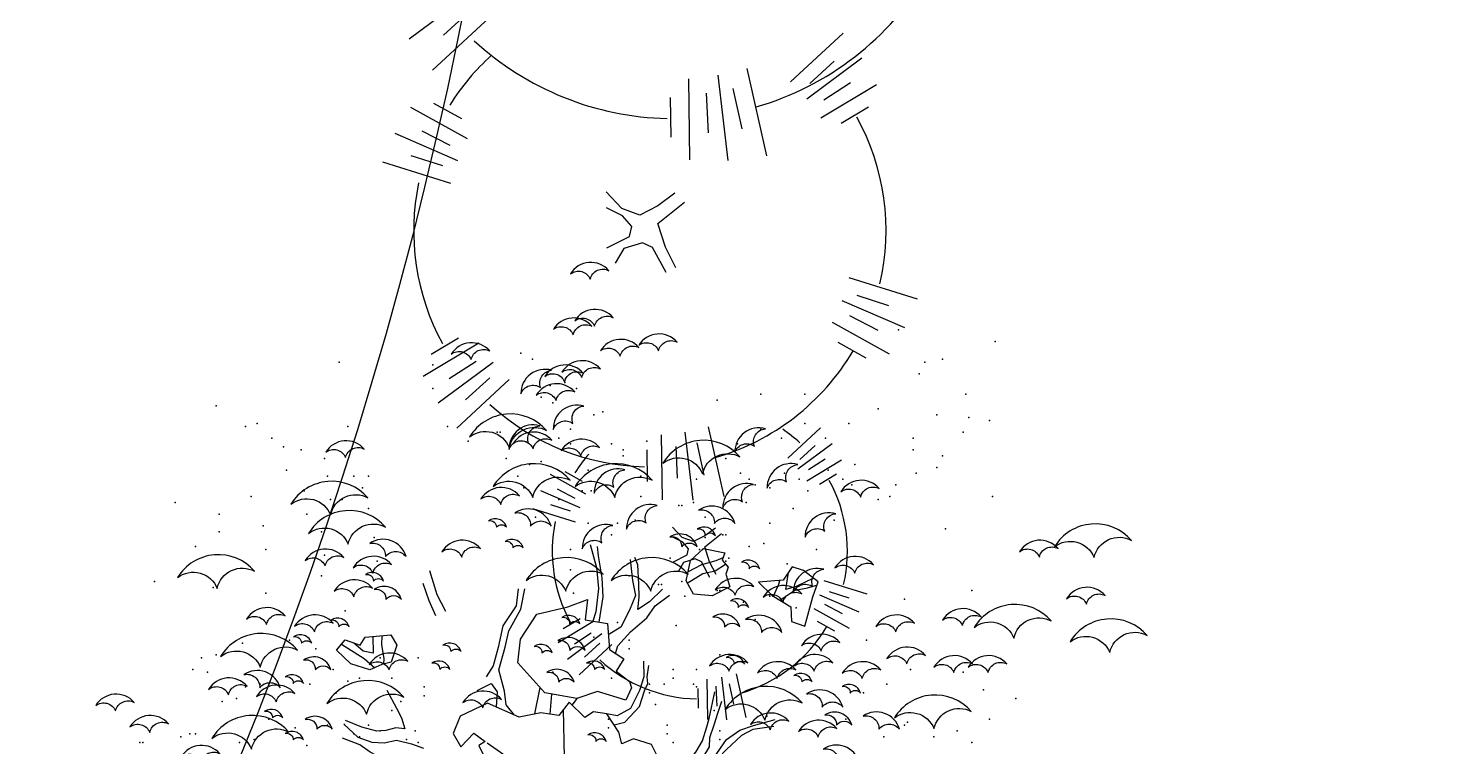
# Model space of a CAD drawing. Header units: millimetres. Extents: x 209.8 to 281.8, y 45 to 110.
# Drawn here: x 243.569 to 244.288, y 86.108 to 86.473 of the extents above; entities that cross this region are included whole.
import ezdxf

# ---------------------------------------------------------------- set-up
doc = ezdxf.new("R2010")
doc.units = ezdxf.units.MM
doc.header["$LTSCALE"] = 0.65
for name, color, linetype in [('ARBOLES', 95, 'Continuous'), ('murodelgado', 1, 'Continuous'), ('puertas', 20, 'Continuous')]:
    doc.layers.add(name, color=color, linetype=linetype)

# ---------------------------------------------------------------- blocks, each defined once
blk = doc.blocks.new('arb-pl51')
for p, q in [((0.00559, 0.00176), (0.00498, 0.03474)), ((-0.14384, 0.02448), (-0.13441, 0.01579)), ((-0.14313, 0.02404), (-0.14384, 0.02448)), ((-0.13441, 0.01579), (-0.12501, 0.01248)), ((-0.12501, 0.01248), (-0.11654, 0.01196)), ((-0.11654, 0.01196), (-0.10819, 0.01382)), ((-0.10819, 0.01382), (-0.098, 0.01119)), ((-0.098, 0.01119), (-0.08994, 0.00835)), ((-0.04677, 0.01184), (-0.02711, -0.00186))]:
    blk.add_line(p, q)
for points in [[(0.02306, 0.32598, -0.500189), (0.03571, 0.33178, 0.508573), (0.00963, 0.32962, -0.500189)], [(0.01147, 0.28834, -0.500189), (0.02412, 0.29413, 0.508573), (-0.00196, 0.29198, -0.500189)], [(0.02596, 0.29413, -0.500189), (0.03861, 0.29992, 0.508573), (0.01253, 0.29777, -0.500189)], [(0.0693, 0.27752, -0.500189), (0.08195, 0.28332, 0.508573), (0.05587, 0.28116, -0.500189)], [(-0.0577, 0.27157, -0.500189), (-0.04506, 0.27737, 0.508573), (-0.07113, 0.27521, -0.500189)], [(0.04334, 0.27386, -0.500189), (0.05599, 0.27966, 0.508573), (0.02991, 0.2775, -0.500189)], [(0.01726, 0.25938, -0.500189), (0.02991, 0.26518, 0.508573), (0.00384, 0.26302, -0.500189)], [(-0.01062, 0.25258, -0.500189), (-0.00311, 0.26429, 0.508573), (-0.02388, 0.24838, -0.500189)], [(0.00567, 0.25648, -0.500189), (0.01832, 0.26228, 0.508573), (-0.00776, 0.26013, -0.500189)], [(-0.00016, 0.24381, -0.500189), (0.01249, 0.24961, 0.508573), (-0.01358, 0.24745, -0.500189)], [(0.01123, 0.22836, -0.500189), (0.01874, 0.24008, 0.508573), (-0.00203, 0.22417, -0.500189)], [(-0.03183, 0.21191, -0.500189), (-0.00653, 0.22351, 0.508573), (-0.05868, 0.2192, -0.500189)], [(-0.01872, 0.21493, -0.500189), (-0.01121, 0.22664, 0.508573), (-0.03198, 0.21073, -0.500189)], [(-0.01574, 0.21109, -0.500189), (-0.00309, 0.21689, 0.508573), (-0.02917, 0.21473, -0.500189)], [(0.13425, 0.21291, -0.500189), (0.14176, 0.22463, 0.508573), (0.12098, 0.20872, -0.500189)], [(-0.14275, 0.20514, -0.500189), (-0.1301, 0.21094, 0.508573), (-0.15617, 0.20878, -0.500189)], [(0.01672, 0.20621, -0.500189), (0.02937, 0.21201, 0.508573), (0.00329, 0.20985, -0.500189)], [(0.09915, 0.19406, -0.500189), (0.12444, 0.20566, 0.508573), (0.07229, 0.20135, -0.500189)], [(-0.01595, 0.1782, -0.500189), (0.00934, 0.1898, 0.508573), (-0.04281, 0.18549, -0.500189)], [(0.03961, 0.1782, -0.500189), (0.06491, 0.1898, 0.508573), (0.01276, 0.18549, -0.500189)], [(0.039, 0.18515, -0.500189), (0.0465, 0.19687, 0.508573), (0.02573, 0.18096, -0.500189)], [(0.1561, 0.1887, -0.500189), (0.16361, 0.20042, 0.508573), (0.14283, 0.18451, -0.500189)], [(-0.15288, 0.1663, -0.500189), (-0.12758, 0.1779, 0.508573), (-0.17974, 0.17359, -0.500189)], [(-0.03762, 0.17348, -0.500189), (-0.02497, 0.17928, 0.508573), (-0.05105, 0.17712, -0.500189)], [(0.12615, 0.17526, -0.500189), (0.13366, 0.18698, 0.508573), (0.11288, 0.17107, -0.500189)], [(0.20623, 0.17837, -0.500189), (0.21888, 0.18416, 0.508573), (0.1928, 0.18201, -0.500189)], [(0.06085, 0.16094, -0.500189), (0.06835, 0.17265, 0.508573), (0.04758, 0.15674, -0.500189)], [(-0.14097, 0.14647, -0.500189), (-0.11568, 0.15807, 0.508573), (-0.16783, 0.15376, -0.500189)], [(-0.04056, 0.15796, -0.500189), (-0.0336, 0.15796, 0.508573), (-0.04591, 0.16241, -0.500189)], [(-0.01736, 0.15872, -0.500189), (-0.00345, 0.15873, 0.508573), (-0.02806, 0.16763, -0.500189)], [(0.10718, 0.1606, -0.500189), (0.12109, 0.1606, 0.508573), (0.09648, 0.1695, -0.500189)], [(0.18188, 0.1554, -0.500189), (0.18938, 0.16712, 0.508573), (0.16861, 0.15121, -0.500189)], [(0.03089, 0.1475, -0.500189), (0.0384, 0.15921, 0.508573), (0.01763, 0.14331, -0.500189)], [(0.10084, 0.15234, -0.500189), (0.10779, 0.15234, 0.508573), (0.09549, 0.15679, -0.500189)], [(0.36439, 0.13746, -0.500189), (0.38969, 0.14905, 0.508573), (0.33754, 0.14474, -0.500189)], [(-0.11568, 0.13814, -0.500189), (-0.10177, 0.13814, 0.508573), (-0.12638, 0.14704, -0.500189)], [(-0.06404, 0.13776, -0.500189), (-0.05139, 0.14356, 0.508573), (-0.07747, 0.1414, -0.500189)], [(-0.02932, 0.14392, -0.500189), (-0.02237, 0.14392, 0.508573), (-0.03467, 0.14837, -0.500189)], [(0.08502, 0.14469, -0.500189), (0.09545, 0.14469, 0.508573), (0.077, 0.15137, -0.500189)], [(0.32731, 0.13776, -0.500189), (0.33996, 0.14356, 0.508573), (0.31388, 0.1414, -0.500189)], [(-0.22971, 0.11657, -0.500189), (-0.20441, 0.12817, 0.508573), (-0.25657, 0.12386, -0.500189)], [(-0.15664, 0.13177, -0.500189), (-0.14399, 0.13756, 0.508573), (-0.17007, 0.13541, -0.500189)], [(-0.12417, 0.12688, -0.500189), (-0.11153, 0.13268, 0.508573), (-0.1376, 0.13053, -0.500189)], [(0.00644, 0.11459, -0.500189), (0.03174, 0.12619, 0.508573), (-0.02042, 0.12188, -0.500189)], [(0.06399, 0.11459, -0.500189), (0.08929, 0.12619, 0.508573), (0.03713, 0.12188, -0.500189)], [(0.1308, 0.12988, -0.500189), (0.13776, 0.12989, 0.508573), (0.12545, 0.13434, -0.500189)], [(0.20226, 0.1268, -0.500189), (0.21491, 0.1326, 0.508573), (0.18883, 0.13045, -0.500189)], [(-0.1239, 0.12146, -0.500189), (-0.11694, 0.12146, 0.508573), (-0.12924, 0.12591, -0.500189)], [(0.17378, 0.11775, -0.500189), (0.18128, 0.12947, 0.508573), (0.16051, 0.11356, -0.500189)], [(-0.13708, 0.11094, -0.500189), (-0.12443, 0.11674, 0.508573), (-0.15051, 0.11458, -0.500189)], [(-0.11537, 0.10913, -0.500189), (-0.10494, 0.10913, 0.508573), (-0.12339, 0.11581, -0.500189)], [(0.12119, 0.11193, -0.500189), (0.13383, 0.11773, 0.508573), (0.10776, 0.11558, -0.500189)], [(0.15365, 0.10705, -0.500189), (0.1663, 0.11285, 0.508573), (0.14022, 0.11069, -0.500189)], [(0.35918, 0.10591, -0.500189), (0.37183, 0.11171, 0.508573), (0.34576, 0.10955, -0.500189)], [(0.12331, 0.10368, -0.500189), (0.13027, 0.10368, 0.508573), (0.11796, 0.10813, -0.500189)], [(0.31006, 0.08286, -0.500189), (0.33536, 0.09446, 0.508573), (0.2832, 0.09015, -0.500189)], [(-0.19633, 0.0921, -0.500189), (-0.18368, 0.0979, 0.508573), (-0.20975, 0.09575, -0.500189)], [(-0.16386, 0.08722, -0.500189), (-0.15122, 0.09302, 0.508573), (-0.17729, 0.09086, -0.500189)], [(-0.14731, 0.09058, -0.500189), (-0.14035, 0.09058, 0.508573), (-0.15265, 0.09503, -0.500189)], [(0.00907, 0.09245, -0.500189), (0.01603, 0.09246, 0.508573), (0.00372, 0.09691, -0.500189)], [(0.11404, 0.09041, -0.500189), (0.12448, 0.09042, 0.508573), (0.10602, 0.09709, -0.500189)], [(0.13901, 0.08667, -0.500189), (0.15293, 0.08668, 0.508573), (0.12832, 0.09558, -0.500189)], [(0.23004, 0.08714, -0.500189), (0.24269, 0.09294, 0.508573), (0.21661, 0.09078, -0.500189)], [(0.27515, 0.09143, -0.500189), (0.2878, 0.09723, 0.508573), (0.26172, 0.09507, -0.500189)], [(0.37499, 0.07309, -0.500189), (0.40028, 0.08469, 0.508573), (0.34813, 0.08038, -0.500189)], [(-0.20051, 0.06318, -0.500189), (-0.17521, 0.07478, 0.508573), (-0.22736, 0.07046, -0.500189)], [(-0.17259, 0.07935, -0.500189), (-0.16563, 0.07935, 0.508573), (-0.17794, 0.0838, -0.500189)], [(-0.07146, 0.07374, -0.500189), (-0.0645, 0.07374, 0.508573), (-0.07681, 0.07819, -0.500189)], [(-0.00966, 0.0728, -0.500189), (-0.0027, 0.0728, 0.508573), (-0.01501, 0.07725, -0.500189)], [(0.00917, 0.07451, -0.500189), (0.0196, 0.07451, 0.508573), (0.00115, 0.08118, -0.500189)], [(0.17953, 0.07406, -0.500189), (0.19218, 0.07985, 0.508573), (0.1661, 0.0777, -0.500189)], [(0.23748, 0.06537, -0.500189), (0.25013, 0.07117, 0.508573), (0.22406, 0.06901, -0.500189)], [(-0.16313, 0.0614, -0.500189), (-0.15269, 0.06141, 0.508573), (-0.17115, 0.06808, -0.500189)], [(-0.11327, 0.06136, -0.500189), (-0.10062, 0.06716, 0.508573), (-0.1267, 0.065, -0.500189)], [(-0.07895, 0.06157, -0.500189), (-0.07199, 0.06158, 0.508573), (-0.0843, 0.06602, -0.500189)], [(0.02592, 0.06157, -0.500189), (0.03288, 0.06158, 0.508573), (0.02058, 0.06602, -0.500189)], [(0.11722, 0.06037, -0.500189), (0.12987, 0.06617, 0.508573), (0.10379, 0.06402, -0.500189)], [(0.1205, 0.06532, -0.500189), (0.12746, 0.06532, 0.508573), (0.11515, 0.06977, -0.500189)], [(0.17477, 0.06037, -0.500189), (0.18742, 0.06617, 0.508573), (0.16134, 0.06402, -0.500189)], [(0.26936, 0.05958, -0.500189), (0.28201, 0.06538, 0.508573), (0.25593, 0.06322, -0.500189)], [(0.29254, 0.05958, -0.500189), (0.30519, 0.06538, 0.508573), (0.27911, 0.06322, -0.500189)], [(-0.2009, 0.04924, -0.500189), (-0.18698, 0.04925, 0.508573), (-0.21159, 0.05814, -0.500189)], [(-0.17821, 0.05222, -0.500189), (-0.17125, 0.05222, 0.508573), (-0.18355, 0.05667, -0.500189)], [(0.00168, 0.05298, -0.500189), (0.01211, 0.05299, 0.508573), (-0.00634, 0.05966, -0.500189)], [(0.14968, 0.05549, -0.500189), (0.16233, 0.06129, 0.508573), (0.13625, 0.05913, -0.500189)], [(0.16638, 0.05315, -0.500189), (0.17334, 0.05315, 0.508573), (0.16104, 0.0576, -0.500189)], [(0.20723, 0.05549, -0.500189), (0.21988, 0.06129, 0.508573), (0.1938, 0.05913, -0.500189)], [(-0.22212, 0.04451, -0.500189), (-0.20948, 0.05031, 0.508573), (-0.23555, 0.04815, -0.500189)], [(-0.18966, 0.03963, -0.500189), (-0.17701, 0.04542, 0.508573), (-0.20309, 0.04327, -0.500189)], [(-0.1285, 0.0313, -0.500189), (-0.10321, 0.0429, 0.508573), (-0.15536, 0.03859, -0.500189)], [(0.14138, 0.02733, -0.500189), (0.16668, 0.03893, 0.508573), (0.11453, 0.03462, -0.500189)], [(0.19916, 0.04567, -0.500189), (0.20611, 0.04567, 0.508573), (0.19381, 0.05012, -0.500189)], [(-0.29858, 0.03352, -0.500189), (-0.28593, 0.03931, 0.508573), (-0.31201, 0.03716, -0.500189)], [(-0.04977, 0.03558, -0.500189), (-0.03712, 0.04138, 0.508573), (-0.0632, 0.03922, -0.500189)], [(0.18021, 0.03614, -0.500189), (0.19413, 0.03614, 0.508573), (0.16952, 0.04504, -0.500189)], [(0.25592, 0.02153, -0.500189), (0.28121, 0.03313, 0.508573), (0.22906, 0.02882, -0.500189)], [(-0.2754, 0.01904, -0.500189), (-0.26275, 0.02484, 0.508573), (-0.28883, 0.02268, -0.500189)], [(-0.20646, 0.00765, -0.500189), (-0.18116, 0.01925, 0.508573), (-0.23332, 0.01494, -0.500189)], [(-0.19225, 0.02882, -0.500189), (-0.1853, 0.02882, 0.508573), (-0.1976, 0.03327, -0.500189)], [(-0.16219, 0.02117, -0.500189), (-0.15176, 0.02117, 0.508573), (-0.17021, 0.02784, -0.500189)], [(0.145, 0.02071, -0.500189), (0.15765, 0.02651, 0.508573), (0.13157, 0.02435, -0.500189)], [(0.18989, 0.02397, -0.500189), (0.20033, 0.02398, 0.508573), (0.18187, 0.03065, -0.500189)], [(0.21861, 0.02117, -0.500189), (0.23252, 0.02117, 0.508573), (0.20791, 0.03007, -0.500189)], [(-0.17821, 0.01385, -0.500189), (-0.17125, 0.01385, 0.508573), (-0.18355, 0.0183, -0.500189)], [(0.17746, 0.01583, -0.500189), (0.19011, 0.02163, 0.508573), (0.16403, 0.01947, -0.500189)], [(-0.24063, -0.00123, -0.500189), (-0.22798, 0.00457, 0.508573), (-0.25405, 0.00241, -0.500189)], [(0.02686, 0.01291, -0.500189), (0.03382, 0.01292, 0.508573), (0.02151, 0.01737, -0.500189)], [(0.19145, -0.00129, -0.500189), (0.20537, -0.00129, 0.508573), (0.18076, 0.00761, -0.500189)]]:
    blk.add_lwpolyline(points, format="xyb", close=True)
for points in [[(0.02307, 0.14633), (0.02726, 0.1308), (0.02853, 0.11649), (0.02682, 0.10075), (0.02488, 0.0944)], [(0.02897, 0.09374), (0.03179, 0.11094), (0.03107, 0.12369), (0.02863, 0.13856), (0.02794, 0.14494)], [(0.05004, 0.13615), (0.05156, 0.12182), (0.0538, 0.11183), (0.04969, 0.10175), (0.04376, 0.09038), (0.03528, 0.08519)], [(0.07201, 0.11613), (0.06327, 0.10753), (0.05523, 0.10226), (0.05623, 0.11056), (0.0559, 0.11933), (0.0553, 0.13245), (0.05322, 0.13756)], [(0.08923, 0.12776), (0.09864, 0.13267), (0.10827, 0.13546), (0.11313, 0.13758)], [(-0.07482, 0.10095), (-0.08064, 0.11216), (-0.08574, 0.12852)], [(0.08878, 0.12008), (0.09939, 0.12664), (0.10774, 0.1285), (0.11476, 0.13294)], [(0.17429, 0.12351), (0.16259, 0.1178), (0.1556, 0.11588), (0.15732, 0.1274)], [(-0.09043, 0.12004), (-0.08636, 0.10841), (-0.08184, 0.09811)], [(-0.02584, 0.11616), (-0.02708, 0.1048), (-0.03612, 0.09124), (-0.03941, 0.07647), (-0.04278, 0.0642), (-0.04752, 0.05656)], [(-0.02829, 0.03075), (-0.0339, 0.03759), (-0.03497, 0.04703), (-0.03893, 0.06147), (-0.03453, 0.07667), (-0.03208, 0.08789), (-0.02409, 0.10237), (-0.02135, 0.11636)], [(0.14709, 0.11134), (0.1507, 0.11952), (0.15151, 0.12192)], [(0.15151, 0.10858), (0.16169, 0.11524), (0.16937, 0.11678), (0.17655, 0.11865)], [(0.04014, 0.07245), (0.04174, 0.07764), (0.0503, 0.08712), (0.06136, 0.09667), (0.06711, 0.1048), (0.07681, 0.11185)], [(-0.14551, 0.07871), (-0.13004, 0.06904), (-0.12287, 0.06284)], [(-0.1243, 0.08406), (-0.12396, 0.07266), (-0.13073, 0.07409), (-0.13741, 0.07968)], [(-0.11689, 0.06524), (-0.11657, 0.06909), (-0.11813, 0.07829), (-0.11787, 0.08466)], [(0.05913, 0.0673), (0.05931, 0.05661), (0.05649, 0.04745), (0.05026, 0.03523), (0.04137, 0.03027), (0.03419, 0.03157)], [(0.03917, 0.02405), (0.04657, 0.02596), (0.05646, 0.03647), (0.05984, 0.04723), (0.06202, 0.05223), (0.06169, 0.05674), (0.06269, 0.06424)], [(-0.05362, 0.04746), (-0.04413, 0.05219), (-0.03997, 0.04646), (-0.04077, 0.03623)], [(-0.01442, 0.03152), (-0.01098, 0.04933)], [(-0.11472, 0.0476), (-0.10827, 0.03541), (-0.10478, 0.02896), (-0.10261, 0.02147), (-0.10858, 0.02206), (-0.11553, 0.02026), (-0.12144, 0.01987), (-0.13163, 0.0225), (-0.14286, 0.02703)], [(0.07374, -0.01637), (0.07369, -0.00776), (0.06445, 0.01083), (0.05235, 0.01466), (0.0444, 0.01114), (0.0424, 0.01911), (0.03428, 0.03155), (0.02514, 0.03284), (0.01944, 0.02908), (0.00871, 0.03956), (0.0017, 0.0305), (-0.01055, 0.03233), (-0.02504, 0.02932), (-0.04666, 0.03882), (-0.06512, 0.02994), (-0.06981, 0.01815), (-0.06475, 0.00911), (-0.05573, 0.01842), (-0.04808, 0.01286), (-0.05246, 0.01014), (-0.04437, -0.00667)], [(-0.00311, 0.04494), (-0.00426, 0.03139)], [(0.01089, 0.03743), (0.01443, 0.04213)], [(0.06962, 0.00043), (0.07812, 0.00096), (0.09057, 0.00082), (0.09463, 0.00571), (0.09918, 0.01317), (0.10213, 0.0227), (0.10362, 0.02849), (0.1074, 0.04639)], [(0.11193, 0.04), (0.10917, 0.03175), (0.10682, 0.02393), (0.1038, 0.01538), (0.10358, 0.00928), (0.09898, 0.0017), (0.10672, 0.00185), (0.11545, 0.01415), (0.12445, 0.02059), (0.13364, 0.02366), (0.14833, 0.02771)], [(0.1474, 0.023), (0.13322, 0.02093), (0.1255, 0.01693), (0.11542, 0.00744), (0.10425, -0.004), (0.09657, -0.00514), (0.10993, -0.00697), (0.12399, -0.00369), (0.13755, -0.00428)], [(-0.07005, -0.0129), (-0.07791, -0.01087), (-0.08908, -0.0083), (-0.09933, -0.00619), (-0.11044, -0.00227), (-0.11539, 0.00002), (-0.12603, 0.0057), (-0.13299, 0.01049), (-0.14472, 0.01513)]]:
    blk.add_lwpolyline(points)
for points in [[(0.11761, 0.1175), (0.10553, 0.11159), (0.0929, 0.11272), (0.08792, 0.1216), (0.09088, 0.1355), (0.09984, 0.14347), (0.11424, 0.14075), (0.11244, 0.13562), (0.11654, 0.13089), (0.11487, 0.12613)], [(0.15892, 0.10397), (0.15935, 0.09423), (0.16838, 0.09106), (0.1738, 0.11082), (0.1774, 0.12107), (0.16761, 0.12875), (0.15979, 0.13108), (0.15376, 0.12209), (0.13701, 0.12084), (0.14632, 0.11182)], [(0.04715, 0.04089), (0.02805, 0.04662), (0.01395, 0.04197), (-0.00776, 0.04575), (-0.0261, 0.06616), (-0.0243, 0.08225), (-0.01308, 0.09902), (0.00791, 0.10413), (0.02116, 0.10908), (0.0196, 0.09524), (0.03466, 0.09284), (0.0361, 0.07506), (0.04582, 0.06877), (0.04058, 0.06046), (0.04964, 0.05345), (0.051, 0.04913)], [(-0.11194, 0.0665), (-0.11826, 0.06488), (-0.12621, 0.06136), (-0.13916, 0.06549), (-0.14884, 0.07464), (-0.14308, 0.08167), (-0.13283, 0.07808), (-0.12939, 0.08359), (-0.1121, 0.0852), (-0.10791, 0.07798)]]:
    blk.add_lwpolyline(points, close=True)
for p in [(0.23196, 0.29172), (0.29745, 0.28379), (-0.14707, 0.26991), (-0.02403, 0.27586), (-0.01609, 0.27189), (0.24982, 0.26991), (0.26173, 0.27189), (-0.08356, 0.26793), (0.24586, 0.26198), (-0.08356, 0.25206), (-0.00419, 0.25405), (0.00574, 0.25603), (0.01367, 0.25206), (-0.23041, 0.24016), (-0.01014, 0.24611), (-0.0022, 0.24215), (0.10893, 0.24413), (0.1387, 0.2481), (0.16846, 0.2481), (0.27761, 0.2481), (0.02558, 0.23421), (0.03153, 0.2362), (0.21807, 0.23818), (0.25776, 0.23421), (0.27959, 0.23223), (-0.21057, 0.22628), (-0.20263, 0.22827), (-0.14111, 0.22628), (-0.07364, 0.22628), (-0.03991, 0.22232), (-0.03792, 0.22232), (0.00971, 0.2243), (0.1387, 0.2243), (0.16846, 0.22827), (0.19823, 0.22827), (0.27562, 0.22232), (0.29348, 0.23025), (-0.19271, 0.21835), (-0.18477, 0.2124), (-0.05975, 0.21637), (-0.02998, 0.21835), (0.00177, 0.21835), (0.00971, 0.21438), (0.03749, 0.21438), (0.0613, 0.21637), (0.12282, 0.21438), (0.15259, 0.21835), (0.18235, 0.21835), (0.24189, 0.21835), (-0.17286, 0.21042), (-0.15699, 0.20447), (-0.03395, 0.20447), (-0.01014, 0.20248), (0.04543, 0.21042), (0.04543, 0.20645), (0.11488, 0.20447), (0.24189, 0.21042), (0.26173, 0.20645), (-0.18279, 0.19654), (-0.155, 0.19257), (-0.13714, 0.19257), (-0.12722, 0.19257), (-0.02601, 0.19257), (-0.01808, 0.2005), (0.02161, 0.19654), (0.05733, 0.19257), (0.1248, 0.19455), (0.15457, 0.19455), (0.18434, 0.19654), (0.2022, 0.2005), (0.24387, 0.19455), (0.25776, 0.19852), (-0.17088, 0.18265), (-0.13119, 0.18464), (-0.02205, 0.18464), (0.01764, 0.18265), (0.01764, 0.18265), (0.0236, 0.18265), (0.09504, 0.19059), (0.13076, 0.19059), (0.13473, 0.18662), (0.14465, 0.18464), (0.16449, 0.19059), (0.17045, 0.18265), (0.19426, 0.19059), (0.20021, 0.18662), (0.22998, 0.18662), (-0.2582, 0.17472), (-0.2066, 0.17869), (-0.15302, 0.1767), (-0.14508, 0.1767), (-0.03792, 0.17472), (0.00177, 0.1767), (0.05733, 0.17869), (0.08313, 0.17274), (0.08511, 0.17274), (0.09305, 0.17472), (0.12877, 0.17472), (0.21807, 0.1767), (0.22601, 0.17869), (0.29547, 0.17869), (-0.22843, 0.16679), (-0.1689, 0.16679), (-0.12722, 0.17075), (-0.01411, 0.16481), (0.10099, 0.16481), (0.16052, 0.17075), (-0.22843, 0.15489), (-0.19866, 0.15886), (-0.15897, 0.15489), (0.02161, 0.16084), (0.04146, 0.16084), (0.05336, 0.16282), (0.14465, 0.16084), (0.18831, 0.16282), (0.26372, 0.15687), (-0.2443, 0.14497), (-0.12325, 0.15092), (0.03749, 0.15291), (0.10099, 0.15092), (0.1129, 0.15291), (0.11488, 0.15291), (0.13076, 0.14497), (0.14068, 0.14696), (-0.19668, 0.14299), (-0.15699, 0.13902), (-0.12127, 0.13506), (0.00971, 0.14299), (0.07718, 0.13704), (0.09702, 0.14299), (0.09901, 0.14299), (0.11488, 0.13506), (0.11687, 0.13704), (0.1764, 0.14299), (-0.15897, 0.12514), (0.00971, 0.12911), (0.04939, 0.12514), (0.15656, 0.13308), (-0.27209, 0.12118), (-0.2324, 0.11721), (0.06924, 0.11919), (0.07122, 0.11919), (0.08511, 0.12118), (0.10893, 0.11523), (0.11091, 0.11523), (0.28158, 0.11523), (-0.19668, 0.11324), (0.01169, 0.11324), (0.0871, 0.11126), (0.12679, 0.1073), (0.14465, 0.11126), (0.14663, 0.11126), (0.23593, 0.10928), (-0.1431, 0.10135), (0.16251, 0.10333), (0.04146, 0.09341), (0.08115, 0.09143), (0.13473, 0.0954), (-0.21255, 0.07953), (-0.18477, 0.07755), (-0.1808, 0.08151), (0.02558, 0.0835), (0.04939, 0.08151), (0.21014, 0.08151), (-0.24034, 0.06962), (-0.23041, 0.0716), (-0.16294, 0.07557), (-0.11928, 0.06962), (-0.09349, 0.06962), (0.04939, 0.07557), (0.11091, 0.0716), (-0.24629, 0.06168), (-0.23637, 0.0597), (-0.15104, 0.06168), (-0.0022, 0.0597), (0.07916, 0.06168), (0.09504, 0.06168), (0.2399, 0.06168), (0.27562, 0.0597), (-0.21057, 0.04978), (-0.20065, 0.05177), (-0.16691, 0.05177), (-0.14111, 0.05375), (-0.13318, 0.05573), (-0.11135, 0.05573), (-0.08952, 0.04978), (0.03749, 0.05573), (0.06329, 0.05177), (0.07321, 0.05177), (0.07916, 0.05573), (0.09305, 0.05177), (0.09504, 0.04978), (0.22403, 0.05177), (-0.22644, 0.03987), (-0.21652, 0.04185), (-0.14905, 0.04582), (-0.10539, 0.03987), (-0.08952, 0.04384), (0.06329, 0.04582), (0.20815, 0.04582), (0.28951, 0.0478), (0.31134, 0.04185), (-0.11135, 0.03392), (0.06725, 0.03789), (0.10694, 0.03392), (0.14266, 0.02995), (-0.19469, 0.02797), (-0.17683, 0.02202), (-0.155, 0.024), (-0.12722, 0.024), (-0.11928, 0.02004), (-0.09547, 0.02004), (0.0355, 0.02797), (0.0355, 0.02202), (0.07519, 0.024), (0.11091, 0.02004), (0.19624, 0.02797), (0.23593, 0.024), (0.23792, 0.02599), (0.27165, 0.02004), (0.29348, 0.02797), (-0.28201, 0.01211), (-0.28002, 0.01211), (-0.25423, 0.01607), (-0.24827, 0.01805), (-0.2443, 0.01805), (-0.21454, 0.01211), (-0.20462, 0.01409), (-0.1689, 0.01012), (-0.13714, 0.01805), (-0.13318, 0.01607), (-0.10142, 0.01409), (-0.09349, 0.01211), (0.07519, 0.01805), (0.07916, 0.01211), (0.11091, 0.01409), (0.22204, 0.01607), (0.25578, 0.01607), (0.28158, 0.01211)]:
    blk.add_point(p)
blk = doc.blocks.new('arb-pl47')
for p, q in [((-0.18834, -0.18431), (-0.14176, -0.14969)), ((-0.16513, -0.18186), (-0.14437, -0.16302)), ((-0.17252, -0.20558), (-0.12797, -0.1645)), ((0.10563, -0.18057), (0.06999, -0.21344)), ((0.11828, -0.19759), (0.08102, -0.22528)), ((0.09971, -0.19955), (0.08311, -0.21462)), ((0.02771, -0.26674), (0.02101, -0.2091)), ((0.05404, -0.26369), (0.04073, -0.20456)), ((0.0019, -0.26637), (0.00104, -0.21142)), ((0.03719, -0.24542), (0.03125, -0.21802)), ((0.12834, -0.21562), (0.09062, -0.23819)), ((0.11062, -0.21422), (0.09255, -0.22583)), ((-0.17173, -0.22788), (-0.15293, -0.2384)), ((-0.01092, -0.25101), (-0.01129, -0.22408)), ((0.0145, -0.24805), (0.01322, -0.22124)), ((-0.1875, -0.23062), (-0.14909, -0.25201)), ((0.12283, -0.23065), (0.10432, -0.24167)), ((-0.19808, -0.24835), (-0.15547, -0.26677)), ((-0.17985, -0.24667), (-0.16076, -0.25652)), ((-0.2065, -0.26781), (-0.16021, -0.28224)), ((-0.1871, -0.26345), (-0.16574, -0.27029)), ((-0.04422, -0.29925), (-0.05481, -0.28799)), ((-0.01995, -0.30945), (-0.00176, -0.29501)), ((-0.00842, -0.28904), (-0.01989, -0.29756)), ((-0.04375, -0.30436), (-0.0546, -0.29876)), ((-0.03195, -0.30379), (-0.04422, -0.29925)), ((-0.03737, -0.31146), (-0.04375, -0.30436)), ((-0.01989, -0.29756), (-0.03195, -0.30379)), ((-0.03905, -0.31818), (-0.03737, -0.31146)), ((-0.01466, -0.32555), (-0.01995, -0.30945)), ((-0.05441, -0.32595), (-0.03905, -0.31818)), ((-0.03023, -0.32256), (-0.04288, -0.32649)), ((-0.02344, -0.32571), (-0.03023, -0.32256)), ((-0.01425, -0.34256), (-0.02344, -0.32571)), ((-0.00765, -0.33947), (-0.01466, -0.32555)), ((-0.04288, -0.32649), (-0.04886, -0.3364)), ((0.156, -0.36078), (0.10971, -0.34635)), ((0.14759, -0.38024), (0.10497, -0.36182)), ((0.13661, -0.36514), (0.11525, -0.3583)), ((0.12935, -0.38192), (0.11027, -0.37207)), ((0.13701, -0.39797), (0.09859, -0.37658)), ((-0.17884, -0.41297), (-0.14111, -0.3904)), ((-0.17333, -0.39794), (-0.15482, -0.38692)), ((0.12123, -0.40071), (0.10243, -0.39019)), ((-0.16111, -0.41437), (-0.14304, -0.40276)), ((-0.16878, -0.431), (-0.13152, -0.40331)), ((-0.15613, -0.44802), (-0.12049, -0.41515)), ((-0.15021, -0.42904), (-0.1336, -0.41397)), ((0.00406, -0.49695), (-0.0013, -0.45083)), ((0.02512, -0.4945), (0.01448, -0.4472)), ((0.0904, -0.44799), (0.06813, -0.46854)), ((-0.01658, -0.49665), (-0.01727, -0.45269)), ((-0.00651, -0.482), (-0.00753, -0.46054)), ((0.01165, -0.47989), (0.00689, -0.45797)), ((0.09831, -0.45863), (0.07502, -0.47594)), ((0.0867, -0.45985), (0.07632, -0.46928)), ((-0.02684, -0.48436), (-0.02714, -0.46282)), ((0.1046, -0.4699), (0.08102, -0.48401)), ((0.09352, -0.46902), (0.08222, -0.47628)), ((-0.09281, -0.47928), (-0.0688, -0.49264)), ((-0.08295, -0.47756), (-0.0712, -0.48414)), ((0.10115, -0.47929), (0.08958, -0.48618)), ((-0.08802, -0.48931), (-0.07609, -0.49546)), ((-0.09942, -0.49036), (-0.07278, -0.50187)), ((-0.10468, -0.50252), (-0.07575, -0.51154)), ((-0.09256, -0.49979), (-0.07921, -0.50407)), ((-0.00326, -0.52217), (-0.00988, -0.51513)), ((0.01912, -0.51579), (0.01195, -0.52111)), ((-0.00296, -0.52537), (-0.00974, -0.52186)), ((0.00442, -0.525), (-0.00326, -0.52217)), ((0.00103, -0.5298), (-0.00296, -0.52537)), ((0.01195, -0.52111), (0.00442, -0.525)), ((0.01191, -0.52854), (0.02328, -0.51952)), ((-0.00962, -0.53886), (-0.00002, -0.534)), ((0.00549, -0.53674), (-0.00242, -0.5392)), ((-0.00002, -0.534), (0.00103, -0.5298)), ((0.00973, -0.5387), (0.00549, -0.53674)), ((0.01522, -0.53861), (0.01191, -0.52854)), ((-0.00242, -0.5392), (-0.00616, -0.54539)), ((0.01548, -0.54924), (0.00973, -0.5387)), ((0.0196, -0.54731), (0.01522, -0.53861)), ((0.12188, -0.56062), (0.09295, -0.5516)), ((0.11663, -0.57279), (0.08999, -0.56128)), ((0.10976, -0.56335), (0.09641, -0.55907)), ((0.11001, -0.58387), (0.086, -0.5705)), ((0.10523, -0.57384), (0.0933, -0.56768)), ((-0.08739, -0.59325), (-0.06381, -0.57914)), ((-0.08395, -0.58385), (-0.07238, -0.57696)), ((0.10015, -0.58558), (0.0884, -0.57901)), ((-0.0811, -0.60451), (-0.05781, -0.5872)), ((-0.07631, -0.59412), (-0.06502, -0.58687)), ((-0.0732, -0.61515), (-0.05092, -0.59461)), ((-0.0695, -0.60329), (-0.05912, -0.59387)), ((0.01402, -0.64554), (0.01359, -0.61807)), ((0.02031, -0.63639), (0.01968, -0.62298)), ((0.02692, -0.64573), (0.02357, -0.61691)), ((0.03166, -0.63507), (0.02869, -0.62137)), ((0.04008, -0.6442), (0.03343, -0.61464)), ((0.0076, -0.63786), (0.00742, -0.6244))]:
    blk.add_line(p, q)
for centre, radius, start, end in [((-0.00893, -0.03843), 0.2, 286.1455, 329.35847), ((-0.00893, -0.03843), 0.2, 227.39281, 268.70523), ((-0.02525, -0.31429), 0.16, 132.07464, 147.89728), ((-0.02525, -0.31429), 0.16, 347.00293, 28.72185), ((-0.02525, -0.31429), 0.16, 168.3411, 208.53039), ((-0.02525, -0.31429), 0.16, 286.1455, 329.35847), ((-0.02525, -0.31429), 0.16, 227.39281, 268.70523), ((0.0086, -0.53157), 0.1, 47.36475, 55.81543), ((0.0086, -0.53157), 0.1, 138.7754, 147.89728), ((0.0086, -0.53157), 0.1, 347.00293, 28.72185), ((0.0086, -0.53157), 0.1, 168.3411, 208.53039), ((0.0086, -0.53157), 0.1, 286.1455, 329.35847), ((0.0086, -0.53157), 0.1, 227.39281, 268.70523)]:
    blk.add_arc(centre, radius, start, end)

msp = doc.modelspace()

# ---------------------------------------------------------------- linework, layer by layer
at = {"layer": 'murodelgado'}
for radius, start, end in [(10, 323.639108, 76.146582), (9.85, 323.686416, 76.829086)]:
    msp.add_arc((241.75502, 86.8853), radius, start, end, dxfattribs=at)
at = {"layer": 'puertas'}
msp.add_circle((241.75502, 86.8853), 2.07396, dxfattribs=at)

# ---------------------------------------------------------------- block references
at = {"layer": 'ARBOLES', "xscale": 0.75, "yscale": 0.75, "zscale": 0.75}
for name, p in [('arb-pl47', (243.90331, 86.60552)), ('arb-pl51', (243.8368, 86.10061))]:
    msp.add_blockref(name, p, dxfattribs=at)

doc.saveas('drawing.dxf')
